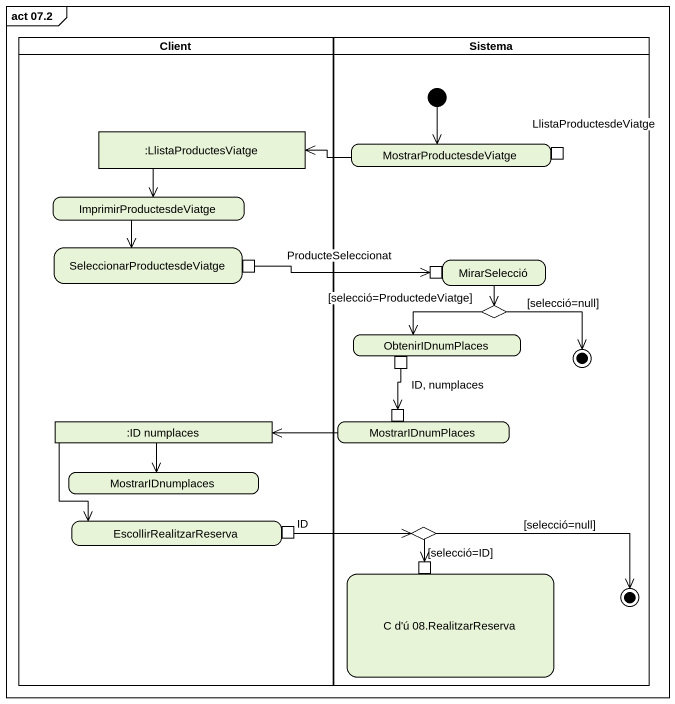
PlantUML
@startuml
mainframe act 07.2
hide empty description
state Client <<partition>> {
  state ":LlistaProductesViatge" as LlistaProductesViatge <<object>>
  state ImprimirProductesdeViatge
  state SeleccionarProductesdeViatge {
    state pin1 <<outputPin>>
  }
  state ":ID numplaces" as ID_numplaces <<object>>
  state MostrarIDnumplaces
  state EscollirRealitzarReserva {
    state ID <<outputPin>>
  }
}
state Sistema <<partition>> {
  state MostrarProductesdeViatge {
    state LlistaProductesdeViatge <<inputPin>>
  }
  state MirarSelecció {
    state pin2 <<inputPin>>
  }
  state choice1 <<choice>>
  state ObtenirIDnumPlaces {
    state pin3 <<outputPin>>
  }
  state final1 <<end>>
  state MostrarIDnumPlaces {
    state pin4 <<inputPin>>
  }
  state choice2 <<choice>>
  state "C d'ú 08.RealitzarReserva" as C_d_ú_08_RealitzarReserva {
    state "[selecció=ID]" as selecció_ID <<inputPin>>
  }
  state final2 <<end>>
  [*] --> MostrarProductesdeViatge
}
LlistaProductesViatge --> ImprimirProductesdeViatge
MostrarProductesdeViatge -left-> LlistaProductesViatge
ImprimirProductesdeViatge --> SeleccionarProductesdeViatge
pin1 -right-> pin2 : ProducteSeleccionat
MirarSelecció --> choice1
choice1 -left-> ObtenirIDnumPlaces : [selecció=ProductedeViatge]
choice1 -right-> final1 : [selecció=null]
pin3 --> pin4 : ID, numplaces
ID_numplaces --> MostrarIDnumplaces
ID_numplaces --> EscollirRealitzarReserva
MostrarIDnumPlaces -left-> ID_numplaces
ID -right-> choice2
choice2 --> selecció_ID
choice2 -right-> final2 : [selecció=null]
@enduml
